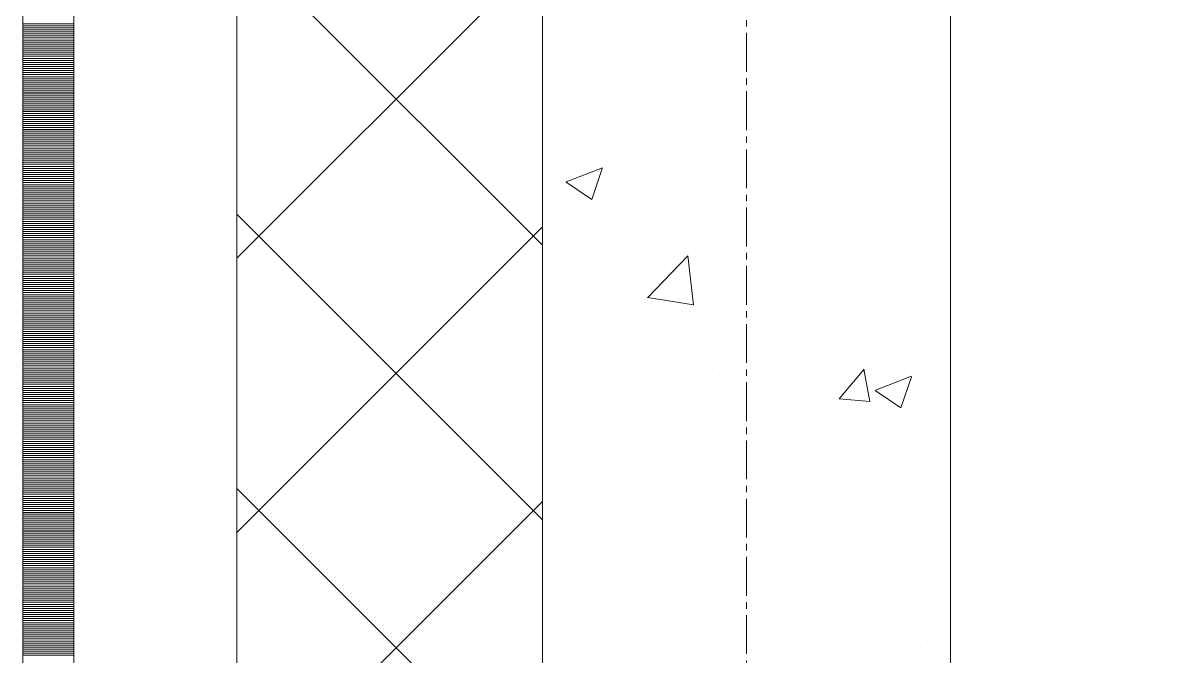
# Model space of a CAD drawing. Header units: millimetres. Extents: x 470010 to 1231400, y -134005 to 421770.
# Drawn here: x 806168 to 806725, y 164334 to 164645 of the extents above; entities that cross this region are included whole.
import ezdxf
from ezdxf.enums import TextEntityAlignment as Align

# ---------------------------------------------------------------- set-up
doc = ezdxf.new("R2010")
doc.units = ezdxf.units.MM
doc.linetypes.add('CENTER2', pattern=[28.575, 19.05, -3.175, 3.175, -3.175])
doc.linetypes.add('DASHED', pattern=[19.05, 12.7, -6.35])
doc.layers.get('Defpoints').update_dxf_attribs({"color": 140})
doc.layers.add('АР_Делит', color=120, linetype='Continuous', lineweight=0, plot=False)
for name, color, linetype, lineweight in [('АР_Стены ПЕНОблок', 52, 'Continuous', 20), ('АР_Тонкая', 254, 'Continuous', 5), ('АР_Утеплитель', 31, 'Continuous', 0), ('АР_Штриховка', 8, 'Continuous', 0)]:
    doc.layers.add(name, color=color, linetype=linetype, lineweight=lineweight)
doc.layers.add('РД_Оси_100', color=7, linetype='Continuous', lineweight=0, true_color=0x525252)
doc.styles.add('style1', font='ARIALN.TTF')

# ---------------------------------------------------------------- blocks, each defined once
blk = doc.blocks.new('СОШ_2200_АР_ОСИ_М100_28.05.24')
at = {"layer": 'АР_Делит', "color": 251, "linetype": 'DASHED', "true_color": 0x636466}
blk.add_lwpolyline([(114955, 135155), (114955, -355), (93595.036, -355), (93595.036, 13855), (94145, 13855), (94145, 68320), (66055, 68320), (66055, 13857.73), (83455, 13857.73), (83455, -355), (45245, -355), (45245, 13145), (44695, 13145), (44695, 26755), (45245, 26755), (45245, 68320), (20455, 68320), (20455, 26755), (27955, 26755), (27955, 13145), (-355, 13145), (-355, 100855)], dxfattribs=at)
at = {"layer": 'РД_Оси_100', "color": 251, "linetype": 'CENTER2', "true_color": 0x636466}
blk.add_line((0, -6155), (0, 139938.679), dxfattribs=at)
blk = doc.blocks.new('A$C9108343f')
at = {"layer": 'АР_Стены ПЕНОблок', "color": 18, "linetype": 'Continuous', "lineweight": 20, "true_color": 0x000000}
for p, q in [((140704.09, 313879.49), (140704.09, 237679.49)), ((140904.09, 237679.49), (140904.09, 313879.49))]:
    blk.add_line(p, q, dxfattribs=at)
at = {"layer": 'АР_Тонкая', "color": 18, "linetype": 'Continuous', "lineweight": 5, "true_color": 0x000000}
for p, q in [((140449.09, 313879.49), (140449.09, 237679.49)), ((140474.09, 313879.49), (140474.09, 237679.49)), ((140474.09, 237679.49), (140474.09, 313879.49)), ((140554.09, 237679.49), (140554.09, 313879.49))]:
    blk.add_line(p, q, dxfattribs=at)
at = {"layer": 'АР_Утеплитель', "color": 18, "linetype": 'Continuous', "lineweight": 0, "true_color": 0x000000}
for p, q in [((140554.09, 313879.49), (140554.09, 237679.49)), ((140704.09, 237679.49), (140704.09, 313879.49))]:
    blk.add_line(p, q, dxfattribs=at)
at = {"layer": 'АР_Штриховка', "color": 18, "linetype": 'Continuous', "lineweight": 0, "true_color": 0x000000}
for p, q in [((140704.09, 264902.48), (140554.09, 265052.48)), ((140554.09, 264896.19), (140704.09, 265046.19)), ((140449.09, 265011.24), (140474.09, 265011.24)), ((140449.09, 265010.24), (140474.09, 265010.24)), ((140449.09, 265009.24), (140474.09, 265009.24)), ((140449.09, 265008.24), (140474.09, 265008.24)), ((140449.09, 265007.24), (140474.09, 265007.24)), ((140449.09, 265006.24), (140474.09, 265006.24)), ((140449.09, 265005.24), (140474.09, 265005.24)), ((140449.09, 265004.24), (140474.09, 265004.24)), ((140783.53, 265005.85), (140783.53, 265005.85)), ((140449.09, 265003.24), (140474.09, 265003.24)), ((140449.09, 265002.24), (140474.09, 265002.24)), ((140449.09, 265001.24), (140474.09, 265001.24)), ((140449.09, 265000.24), (140474.09, 265000.24)), ((140449.09, 264999.24), (140474.09, 264999.24)), ((140449.09, 264998.24), (140474.09, 264998.24)), ((140749.51, 264998.49), (140749.51, 264998.49)), ((140449.09, 264997.24), (140474.09, 264997.24)), ((140449.09, 264996.24), (140474.09, 264996.24)), ((140449.09, 264995.24), (140474.09, 264995.24)), ((140449.09, 264994.24), (140474.09, 264994.24)), ((140449.09, 264993.24), (140474.09, 264993.24)), ((140449.09, 264992.24), (140474.09, 264992.24)), ((140449.09, 264991.24), (140474.09, 264991.24)), ((140449.09, 264990.24), (140474.09, 264990.24)), ((140449.09, 264989.24), (140474.09, 264989.24)), ((140449.09, 264988.24), (140474.09, 264988.24)), ((140449.09, 264987.24), (140474.09, 264987.24)), ((140449.09, 264986.24), (140474.09, 264986.24)), ((140449.09, 264985.24), (140474.09, 264985.24)), ((140449.09, 264984.24), (140474.09, 264984.24)), ((140449.09, 264983.24), (140474.09, 264983.24)), ((140449.09, 264982.24), (140474.09, 264982.24)), ((140449.09, 264981.24), (140474.09, 264981.24)), ((140449.09, 264980.24), (140474.09, 264980.24)), ((140449.09, 264979.24), (140474.09, 264979.24)), ((140449.09, 264978.24), (140474.09, 264978.24)), ((140449.09, 264977.24), (140474.09, 264977.24)), ((140449.09, 264976.24), (140474.09, 264976.24)), ((140801.46, 264979.12), (140801.46, 264979.12)), ((140449.09, 264975.24), (140474.09, 264975.24)), ((140449.09, 264974.24), (140474.09, 264974.24)), ((140449.09, 264973.24), (140474.09, 264973.24)), ((140449.09, 264972.24), (140474.09, 264972.24)), ((140449.09, 264971.24), (140474.09, 264971.24)), ((140449.09, 264970.24), (140474.09, 264970.24)), ((140449.09, 264969.24), (140474.09, 264969.24)), ((140449.09, 264968.24), (140474.09, 264968.24)), ((140449.09, 264967.24), (140474.09, 264967.24)), ((140449.09, 264966.24), (140474.09, 264966.24)), ((140449.09, 264965.24), (140474.09, 264965.24)), ((140773.31, 264967.06), (140773.31, 264967.06)), ((140449.09, 264964.24), (140474.09, 264964.24)), ((140449.09, 264963.24), (140474.09, 264963.24)), ((140449.09, 264962.24), (140474.09, 264962.24)), ((140449.09, 264961.24), (140474.09, 264961.24)), ((140449.09, 264960.24), (140474.09, 264960.24)), ((140449.09, 264959.24), (140474.09, 264959.24)), ((140449.09, 264958.24), (140474.09, 264958.24)), ((140449.09, 264957.24), (140474.09, 264957.24)), ((140449.09, 264956.24), (140474.09, 264956.24)), ((140449.09, 264955.24), (140474.09, 264955.24)), ((140449.09, 264954.24), (140474.09, 264954.24)), ((140449.09, 264953.24), (140474.09, 264953.24)), ((140449.09, 264952.24), (140474.09, 264952.24)), ((140449.09, 264951.24), (140474.09, 264951.24)), ((140449.09, 264950.24), (140474.09, 264950.24)), ((140449.09, 264949.24), (140474.09, 264949.24)), ((140449.09, 264948.24), (140474.09, 264948.24)), ((140449.09, 264947.24), (140474.09, 264947.24)), ((140449.09, 264946.24), (140474.09, 264946.24)), ((140449.09, 264945.24), (140474.09, 264945.24)), ((140449.09, 264944.24), (140474.09, 264944.24)), ((140449.09, 264943.24), (140474.09, 264943.24)), ((140810.37, 264942.72), (140810.37, 264942.72)), ((140449.09, 264942.24), (140474.09, 264942.24)), ((140449.09, 264941.24), (140474.09, 264941.24)), ((140449.09, 264940.24), (140474.09, 264940.24)), ((140449.09, 264939.24), (140474.09, 264939.24)), ((140449.09, 264938.24), (140474.09, 264938.24)), ((140449.09, 264937.24), (140474.09, 264937.24)), ((140715.65, 264933.61), (140733.43, 264940.44)), ((140728.2, 264924.89), (140733.35, 264940.24)), ((140449.09, 264936.24), (140474.09, 264936.24)), ((140449.09, 264935.24), (140474.09, 264935.24)), ((140449.09, 264934.24), (140474.09, 264934.24)), ((140449.09, 264933.24), (140474.09, 264933.24)), ((140449.09, 264932.24), (140474.09, 264932.24)), ((140449.09, 264931.24), (140474.09, 264931.24)), ((140715.56, 264933.42), (140728.19, 264924.89)), ((140449.09, 264930.24), (140474.09, 264930.24)), ((140449.09, 264929.24), (140474.09, 264929.24)), ((140449.09, 264928.24), (140474.09, 264928.24)), ((140449.09, 264927.24), (140474.09, 264927.24)), ((140449.09, 264926.24), (140474.09, 264926.24)), ((140449.09, 264925.24), (140474.09, 264925.24)), ((140449.09, 264924.24), (140474.09, 264924.24)), ((140449.09, 264923.24), (140474.09, 264923.24)), ((140449.09, 264922.24), (140474.09, 264922.24)), ((140449.09, 264921.24), (140474.09, 264921.24)), ((140449.09, 264920.24), (140474.09, 264920.24)), ((140449.09, 264919.24), (140474.09, 264919.24)), ((140449.09, 264918.24), (140474.09, 264918.24)), ((140449.09, 264917.24), (140474.09, 264917.24)), ((140449.09, 264916.24), (140474.09, 264916.24)), ((140449.09, 264915.24), (140474.09, 264915.24)), ((140704.09, 264767.78), (140554.09, 264917.78)), ((140449.09, 264914.24), (140474.09, 264914.24)), ((140449.09, 264913.24), (140474.09, 264913.24)), ((140449.09, 264912.24), (140474.09, 264912.24)), ((140449.09, 264911.24), (140474.09, 264911.24)), ((140449.09, 264910.24), (140474.09, 264910.24)), ((140449.09, 264909.24), (140474.09, 264909.24)), ((140554.09, 264761.49), (140704.09, 264911.49)), ((140449.09, 264908.24), (140474.09, 264908.24)), ((140449.09, 264907.24), (140474.09, 264907.24)), ((140449.09, 264906.24), (140474.09, 264906.24)), ((140449.09, 264905.24), (140474.09, 264905.24)), ((140449.09, 264904.24), (140474.09, 264904.24)), ((140449.09, 264903.24), (140474.09, 264903.24)), ((140449.09, 264902.24), (140474.09, 264902.24)), ((140449.09, 264901.24), (140474.09, 264901.24)), ((140449.09, 264900.24), (140474.09, 264900.24)), ((140449.09, 264899.24), (140474.09, 264899.24)), ((140449.09, 264898.24), (140474.09, 264898.24)), ((140449.09, 264897.24), (140474.09, 264897.24)), ((140449.09, 264896.24), (140474.09, 264896.24)), ((140449.09, 264895.24), (140474.09, 264895.24)), ((140449.09, 264894.24), (140474.09, 264894.24)), ((140449.09, 264893.24), (140474.09, 264893.24)), ((140449.09, 264892.24), (140474.09, 264892.24)), ((140755.55, 264876.76), (140775.33, 264897.38)), ((140778.11, 264873.25), (140775.3, 264897.38)), ((140798.37, 264894.57), (140798.37, 264894.57)), ((140449.09, 264891.24), (140474.09, 264891.24)), ((140449.09, 264890.24), (140474.09, 264890.24)), ((140449.09, 264889.24), (140474.09, 264889.24)), ((140449.09, 264888.24), (140474.09, 264888.24)), ((140449.09, 264887.24), (140474.09, 264887.24)), ((140866.9, 264887.99), (140866.9, 264887.99)), ((140449.09, 264886.24), (140474.09, 264886.24)), ((140449.09, 264885.24), (140474.09, 264885.24)), ((140449.09, 264884.24), (140474.09, 264884.24)), ((140449.09, 264883.24), (140474.09, 264883.24)), ((140449.09, 264882.24), (140474.09, 264882.24)), ((140449.09, 264881.24), (140474.09, 264881.24)), ((140449.09, 264880.24), (140474.09, 264880.24)), ((140449.09, 264879.24), (140474.09, 264879.24)), ((140449.09, 264878.24), (140474.09, 264878.24)), ((140449.09, 264877.24), (140474.09, 264877.24)), ((140449.09, 264876.24), (140474.09, 264876.24)), ((140734.07, 264876.05), (140734.07, 264876.05)), ((140755.52, 264876.81), (140778.11, 264873.3)), ((140449.09, 264875.24), (140474.09, 264875.24)), ((140449.09, 264874.24), (140474.09, 264874.24)), ((140449.09, 264873.24), (140474.09, 264873.24)), ((140449.09, 264872.24), (140474.09, 264872.24)), ((140449.09, 264871.24), (140474.09, 264871.24)), ((140449.09, 264870.24), (140474.09, 264870.24)), ((140869.66, 264870.33), (140869.66, 264870.33)), ((140449.09, 264869.24), (140474.09, 264869.24)), ((140449.09, 264868.24), (140474.09, 264868.24)), ((140449.09, 264867.24), (140474.09, 264867.24)), ((140449.09, 264866.24), (140474.09, 264866.24)), ((140449.09, 264865.24), (140474.09, 264865.24)), ((140706.49, 264866.88), (140706.49, 264866.88)), ((140449.09, 264864.24), (140474.09, 264864.24)), ((140449.09, 264863.24), (140474.09, 264863.24)), ((140449.09, 264862.24), (140474.09, 264862.24)), ((140449.09, 264861.24), (140474.09, 264861.24)), ((140449.09, 264860.24), (140474.09, 264860.24)), ((140449.09, 264859.24), (140474.09, 264859.24)), ((140449.09, 264858.24), (140474.09, 264858.24)), ((140449.09, 264857.24), (140474.09, 264857.24)), ((140449.09, 264856.24), (140474.09, 264856.24)), ((140449.09, 264855.24), (140474.09, 264855.24)), ((140449.09, 264854.24), (140474.09, 264854.24)), ((140449.09, 264853.24), (140474.09, 264853.24)), ((140449.09, 264852.24), (140474.09, 264852.24)), ((140449.09, 264851.24), (140474.09, 264851.24)), ((140449.09, 264850.24), (140474.09, 264850.24)), ((140449.09, 264849.24), (140474.09, 264849.24)), ((140449.09, 264848.24), (140474.09, 264848.24)), ((140449.09, 264847.24), (140474.09, 264847.24)), ((140449.09, 264846.24), (140474.09, 264846.24)), ((140449.09, 264845.24), (140474.09, 264845.24)), ((140449.09, 264844.24), (140474.09, 264844.24)), ((140449.09, 264843.24), (140474.09, 264843.24)), ((140449.09, 264842.24), (140474.09, 264842.24)), ((140449.09, 264841.24), (140474.09, 264841.24)), ((140449.09, 264840.24), (140474.09, 264840.24)), ((140449.09, 264839.24), (140474.09, 264839.24)), ((140449.09, 264838.24), (140474.09, 264838.24)), ((140449.09, 264837.24), (140474.09, 264837.24)), ((140787.63, 264841.94), (140787.63, 264841.94)), ((140849.53, 264827.12), (140861.77, 264841.71)), ((140864.52, 264825.75), (140861.59, 264841.67)), ((140867.26, 264831.35), (140885.05, 264838.17)), ((140879.81, 264822.63), (140884.96, 264837.98)), ((140449.09, 264836.24), (140474.09, 264836.24)), ((140449.09, 264835.24), (140474.09, 264835.24)), ((140449.09, 264834.24), (140474.09, 264834.24)), ((140449.09, 264833.24), (140474.09, 264833.24)), ((140449.09, 264832.24), (140474.09, 264832.24)), ((140449.09, 264831.24), (140474.09, 264831.24)), ((140867.17, 264831.15), (140879.81, 264822.63)), ((140449.09, 264830.24), (140474.09, 264830.24)), ((140449.09, 264829.24), (140474.09, 264829.24)), ((140449.09, 264828.24), (140474.09, 264828.24)), ((140449.09, 264827.24), (140474.09, 264827.24)), ((140449.09, 264826.24), (140474.09, 264826.24)), ((140759.25, 264828.41), (140759.25, 264828.41)), ((140849.53, 264827.11), (140864.71, 264825.78)), ((140449.09, 264825.24), (140474.09, 264825.24)), ((140449.09, 264824.24), (140474.09, 264824.24)), ((140449.09, 264823.24), (140474.09, 264823.24)), ((140449.09, 264822.24), (140474.09, 264822.24)), ((140449.09, 264821.24), (140474.09, 264821.24)), ((140449.09, 264820.24), (140474.09, 264820.24)), ((140449.09, 264819.24), (140474.09, 264819.24)), ((140449.09, 264818.24), (140474.09, 264818.24)), ((140449.09, 264817.24), (140474.09, 264817.24)), ((140449.09, 264816.24), (140474.09, 264816.24)), ((140449.09, 264815.24), (140474.09, 264815.24)), ((140449.09, 264814.24), (140474.09, 264814.24)), ((140449.09, 264813.24), (140474.09, 264813.24)), ((140449.09, 264812.24), (140474.09, 264812.24)), ((140449.09, 264811.24), (140474.09, 264811.24)), ((140449.09, 264810.24), (140474.09, 264810.24)), ((140449.09, 264809.24), (140474.09, 264809.24)), ((140795.28, 264810.01), (140795.28, 264810.01)), ((140449.09, 264808.24), (140474.09, 264808.24)), ((140449.09, 264807.24), (140474.09, 264807.24)), ((140449.09, 264806.24), (140474.09, 264806.24)), ((140449.09, 264805.24), (140474.09, 264805.24)), ((140449.09, 264804.24), (140474.09, 264804.24)), ((140449.09, 264803.24), (140474.09, 264803.24)), ((140449.09, 264802.24), (140474.09, 264802.24)), ((140449.09, 264801.24), (140474.09, 264801.24)), ((140449.09, 264800.24), (140474.09, 264800.24)), ((140449.09, 264799.24), (140474.09, 264799.24)), ((140449.09, 264798.24), (140474.09, 264798.24)), ((140449.09, 264797.24), (140474.09, 264797.24)), ((140449.09, 264796.24), (140474.09, 264796.24)), ((140449.09, 264795.24), (140474.09, 264795.24)), ((140449.09, 264794.24), (140474.09, 264794.24)), ((140449.09, 264793.24), (140474.09, 264793.24)), ((140449.09, 264792.24), (140474.09, 264792.24)), ((140863.67, 264796.18), (140863.67, 264796.18)), ((140449.09, 264791.24), (140474.09, 264791.24)), ((140449.09, 264790.24), (140474.09, 264790.24)), ((140449.09, 264789.24), (140474.09, 264789.24)), ((140449.09, 264788.24), (140474.09, 264788.24)), ((140449.09, 264787.24), (140474.09, 264787.24)), ((140800.08, 264787.81), (140800.08, 264787.81)), ((140449.09, 264786.24), (140474.09, 264786.24)), ((140449.09, 264785.24), (140474.09, 264785.24)), ((140449.09, 264784.24), (140474.09, 264784.24)), ((140449.09, 264783.24), (140474.09, 264783.24)), ((140449.09, 264782.24), (140474.09, 264782.24)), ((140449.09, 264781.24), (140474.09, 264781.24)), ((140704.09, 264633.07), (140554.09, 264783.07)), ((140449.09, 264780.24), (140474.09, 264780.24)), ((140449.09, 264779.24), (140474.09, 264779.24)), ((140449.09, 264778.24), (140474.09, 264778.24)), ((140449.09, 264777.24), (140474.09, 264777.24)), ((140449.09, 264776.24), (140474.09, 264776.24)), ((140449.09, 264775.24), (140474.09, 264775.24)), ((140554.09, 264626.79), (140704.09, 264776.79)), ((140449.09, 264774.24), (140474.09, 264774.24)), ((140449.09, 264773.24), (140474.09, 264773.24)), ((140449.09, 264772.24), (140474.09, 264772.24)), ((140449.09, 264771.24), (140474.09, 264771.24)), ((140449.09, 264770.24), (140474.09, 264770.24)), ((140449.09, 264769.24), (140474.09, 264769.24)), ((140449.09, 264768.24), (140474.09, 264768.24)), ((140449.09, 264767.24), (140474.09, 264767.24)), ((140449.09, 264766.24), (140474.09, 264766.24)), ((140449.09, 264765.24), (140474.09, 264765.24)), ((140449.09, 264764.24), (140474.09, 264764.24)), ((140449.09, 264763.24), (140474.09, 264763.24)), ((140449.09, 264762.24), (140474.09, 264762.24)), ((140449.09, 264761.24), (140474.09, 264761.24)), ((140449.09, 264760.24), (140474.09, 264760.24)), ((140449.09, 264759.24), (140474.09, 264759.24)), ((140449.09, 264758.24), (140474.09, 264758.24)), ((140449.09, 264757.24), (140474.09, 264757.24)), ((140449.09, 264756.24), (140474.09, 264756.24)), ((140449.09, 264755.24), (140474.09, 264755.24)), ((140449.09, 264754.24), (140474.09, 264754.24)), ((140449.09, 264753.24), (140474.09, 264753.24)), ((140449.09, 264752.24), (140474.09, 264752.24)), ((140449.09, 264751.24), (140474.09, 264751.24)), ((140449.09, 264750.24), (140474.09, 264750.24)), ((140449.09, 264749.24), (140474.09, 264749.24)), ((140449.09, 264748.24), (140474.09, 264748.24)), ((140449.09, 264747.24), (140474.09, 264747.24)), ((140449.09, 264746.24), (140474.09, 264746.24)), ((140449.09, 264745.24), (140474.09, 264745.24)), ((140449.09, 264744.24), (140474.09, 264744.24)), ((140449.09, 264743.24), (140474.09, 264743.24)), ((140449.09, 264742.24), (140474.09, 264742.24)), ((140449.09, 264741.24), (140474.09, 264741.24)), ((140449.09, 264740.24), (140474.09, 264740.24)), ((140449.09, 264739.24), (140474.09, 264739.24)), ((140449.09, 264738.24), (140474.09, 264738.24)), ((140449.09, 264737.24), (140474.09, 264737.24)), ((140449.09, 264736.24), (140474.09, 264736.24)), ((140819.13, 264741.21), (140819.13, 264741.21)), ((140449.09, 264735.24), (140474.09, 264735.24)), ((140449.09, 264734.24), (140474.09, 264734.24)), ((140449.09, 264733.24), (140474.09, 264733.24)), ((140449.09, 264732.24), (140474.09, 264732.24)), ((140449.09, 264731.24), (140474.09, 264731.24)), ((140449.09, 264730.24), (140474.09, 264730.24)), ((140449.09, 264729.24), (140474.09, 264729.24)), ((140449.09, 264728.24), (140474.09, 264728.24)), ((140449.09, 264727.24), (140474.09, 264727.24)), ((140449.09, 264726.24), (140474.09, 264726.24)), ((140449.09, 264725.24), (140474.09, 264725.24)), ((140792.19, 264725.46), (140792.19, 264725.46)), ((140449.09, 264724.24), (140474.09, 264724.24)), ((140449.09, 264723.24), (140474.09, 264723.24)), ((140449.09, 264722.24), (140474.09, 264722.24)), ((140449.09, 264721.24), (140474.09, 264721.24)), ((140449.09, 264720.24), (140474.09, 264720.24)), ((140449.09, 264719.24), (140474.09, 264719.24)), ((140449.09, 264718.24), (140474.09, 264718.24)), ((140449.09, 264717.24), (140474.09, 264717.24)), ((140449.09, 264716.24), (140474.09, 264716.24)), ((140449.09, 264715.24), (140474.09, 264715.24)), ((140449.09, 264714.24), (140474.09, 264714.24)), ((140449.09, 264713.24), (140474.09, 264713.24)), ((140449.09, 264712.24), (140474.09, 264712.24)), ((140449.09, 264711.24), (140474.09, 264711.24)), ((140449.09, 264710.24), (140474.09, 264710.24)), ((140449.09, 264709.24), (140474.09, 264709.24)), ((140449.09, 264708.24), (140474.09, 264708.24)), ((140893.05, 264708.67), (140893.05, 264708.67)), ((140449.09, 264707.24), (140474.09, 264707.24)), ((140449.09, 264706.24), (140474.09, 264706.24)), ((140449.09, 264705.24), (140474.09, 264705.24)), ((140449.09, 264704.24), (140474.09, 264704.24)), ((140449.09, 264703.24), (140474.09, 264703.24)), ((140449.09, 264702.24), (140474.09, 264702.24)), ((140449.09, 264701.24), (140474.09, 264701.24)), ((140896.89, 264702.28), (140896.89, 264702.28))]:
    blk.add_line(p, q, dxfattribs=at)
at = {"layer": 'РД_Оси_100'}
blk.add_blockref('СОШ_2200_АР_ОСИ_М100_28.05.24', (140804.09, 223079.49), dxfattribs=at)
at = {"layer": 'Defpoints', "color": 18, "true_color": 0x000000, "style": 'style1'}
for p in [(143949.34, 316089.12), (143974.98, 281639.5), (143890.4, 273244.71), (143839.99, 264276.81), (143967.75, 254892.38), (12251.96, 104178.14), (12382.58, 96023.14)]:
    blk.add_attdef('АР-ПОМЕЩЕНИЕ:НАИМЕНОВАНИЕ', text='', height=100, dxfattribs=at).set_placement(p, align=Align.MIDDLE)
at = {"layer": 'Defpoints', "color": 18, "true_color": 0x000000, "style": 'style1', "flags": 8}
for p in [(143951.3, 279099.09), (143848.34, 269251.11), (143875.33, 260094.25), (144049.74, 250824.7), (163419.28, 238153.36), (155897.46, 237965.97), (183037.2, 237965.97), (143342.94, 237876.19)]:
    blk.add_attdef('АР-ПОМЕЩЕНИЕ:НАИМЕНОВАНИЕ', text='', height=100, dxfattribs=at).set_placement(p, align=Align.MIDDLE)

msp = doc.modelspace()

# ---------------------------------------------------------------- linework, layer by layer
at = {"layer": 'АР_Стены ПЕНОблок', "color": 18, "linetype": 'Continuous', "lineweight": 20, "true_color": 0x000000}
for p, q in [((806422.706, 213513.251), (806422.706, 137313.251)), ((806622.706, 137313.251), (806622.706, 213513.251))]:
    msp.add_line(p, q, dxfattribs=at)
at = {"layer": 'АР_Тонкая', "color": 18, "linetype": 'Continuous', "lineweight": 5, "true_color": 0x000000}
for p, q in [((806167.706, 213513.251), (806167.706, 137313.251)), ((806192.706, 213513.251), (806192.706, 137313.251)), ((806192.706, 137313.251), (806192.706, 213513.251)), ((806272.706, 137313.251), (806272.706, 213513.251))]:
    msp.add_line(p, q, dxfattribs=at)
at = {"layer": 'АР_Утеплитель', "color": 18, "linetype": 'Continuous', "lineweight": 0, "true_color": 0x000000}
for p, q in [((806272.706, 213513.251), (806272.706, 137313.251)), ((806422.706, 137313.251), (806422.706, 213513.251))]:
    msp.add_line(p, q, dxfattribs=at)
at = {"layer": 'АР_Штриховка', "color": 18, "linetype": 'Continuous', "lineweight": 0, "true_color": 0x000000}
for p, q in [((806422.706, 164536.238), (806272.706, 164686.238)), ((806272.706, 164529.951), (806422.706, 164679.951)), ((806167.706, 164645), (806192.706, 164645)), ((806167.706, 164644), (806192.706, 164644)), ((806167.706, 164643), (806192.706, 164643)), ((806167.706, 164642), (806192.706, 164642)), ((806167.706, 164641), (806192.706, 164641)), ((806167.706, 164640), (806192.706, 164640)), ((806167.706, 164639), (806192.706, 164639)), ((806167.706, 164638), (806192.706, 164638)), ((806167.706, 164637), (806192.706, 164637)), ((806167.706, 164636), (806192.706, 164636)), ((806167.706, 164635), (806192.706, 164635)), ((806167.706, 164634), (806192.706, 164634)), ((806167.706, 164633), (806192.706, 164633)), ((806167.706, 164632), (806192.706, 164632)), ((806167.706, 164631), (806192.706, 164631)), ((806167.706, 164630), (806192.706, 164630)), ((806167.706, 164629), (806192.706, 164629)), ((806167.706, 164628), (806192.706, 164628)), ((806167.706, 164627), (806192.706, 164627)), ((806167.706, 164626), (806192.706, 164626)), ((806167.706, 164625), (806192.706, 164625)), ((806167.706, 164624), (806192.706, 164624)), ((806167.706, 164623), (806192.706, 164623)), ((806167.706, 164622), (806192.706, 164622)), ((806167.706, 164621), (806192.706, 164621)), ((806167.706, 164620), (806192.706, 164620)), ((806167.706, 164619), (806192.706, 164619)), ((806167.706, 164618), (806192.706, 164618)), ((806167.706, 164617), (806192.706, 164617)), ((806167.706, 164616), (806192.706, 164616)), ((806167.706, 164615), (806192.706, 164615)), ((806167.706, 164614), (806192.706, 164614)), ((806167.706, 164613), (806192.706, 164613)), ((806167.706, 164612), (806192.706, 164612)), ((806167.706, 164611), (806192.706, 164611)), ((806167.706, 164610), (806192.706, 164610)), ((806167.706, 164609), (806192.706, 164609)), ((806167.706, 164608), (806192.706, 164608)), ((806167.706, 164607), (806192.706, 164607)), ((806167.706, 164606), (806192.706, 164606)), ((806167.706, 164605), (806192.706, 164605)), ((806167.706, 164604), (806192.706, 164604)), ((806167.706, 164603), (806192.706, 164603)), ((806167.706, 164602), (806192.706, 164602)), ((806167.706, 164601), (806192.706, 164601)), ((806167.706, 164600), (806192.706, 164600)), ((806167.706, 164599), (806192.706, 164599)), ((806167.706, 164598), (806192.706, 164598)), ((806167.706, 164597), (806192.706, 164597)), ((806167.706, 164596), (806192.706, 164596)), ((806167.706, 164595), (806192.706, 164595)), ((806167.706, 164594), (806192.706, 164594)), ((806167.706, 164593), (806192.706, 164593)), ((806167.706, 164592), (806192.706, 164592)), ((806167.706, 164591), (806192.706, 164591)), ((806167.706, 164590), (806192.706, 164590)), ((806167.706, 164589), (806192.706, 164589)), ((806167.706, 164588), (806192.706, 164588)), ((806167.706, 164587), (806192.706, 164587)), ((806167.706, 164586), (806192.706, 164586)), ((806167.706, 164585), (806192.706, 164585)), ((806167.706, 164584), (806192.706, 164584)), ((806167.706, 164583), (806192.706, 164583)), ((806167.706, 164582), (806192.706, 164582)), ((806167.706, 164581), (806192.706, 164581)), ((806167.706, 164580), (806192.706, 164580)), ((806167.706, 164579), (806192.706, 164579)), ((806167.706, 164578), (806192.706, 164578)), ((806167.706, 164577), (806192.706, 164577)), ((806167.706, 164576), (806192.706, 164576)), ((806167.706, 164575), (806192.706, 164575)), ((806167.706, 164574), (806192.706, 164574)), ((806434.259, 164567.369), (806452.043, 164574.196)), ((806446.813, 164558.651), (806451.963, 164574)), ((806167.706, 164573), (806192.706, 164573)), ((806167.706, 164572), (806192.706, 164572)), ((806167.706, 164571), (806192.706, 164571)), ((806167.706, 164570), (806192.706, 164570)), ((806167.706, 164569), (806192.706, 164569)), ((806167.706, 164568), (806192.706, 164568)), ((806167.706, 164567), (806192.706, 164567)), ((806167.706, 164566), (806192.706, 164566)), ((806167.706, 164565), (806192.706, 164565)), ((806167.706, 164564), (806192.706, 164564)), ((806167.706, 164563), (806192.706, 164563)), ((806167.706, 164562), (806192.706, 164562)), ((806434.17, 164567.175), (806446.805, 164558.653)), ((806167.706, 164561), (806192.706, 164561)), ((806167.706, 164560), (806192.706, 164560)), ((806167.706, 164559), (806192.706, 164559)), ((806167.706, 164558), (806192.706, 164558)), ((806167.706, 164557), (806192.706, 164557)), ((806167.706, 164556), (806192.706, 164556)), ((806167.706, 164555), (806192.706, 164555)), ((806167.706, 164554), (806192.706, 164554)), ((806167.706, 164553), (806192.706, 164553)), ((806167.706, 164552), (806192.706, 164552)), ((806167.706, 164551), (806192.706, 164551)), ((806422.706, 164401.534), (806272.706, 164551.534)), ((806167.706, 164550), (806192.706, 164550)), ((806167.706, 164549), (806192.706, 164549)), ((806167.706, 164548), (806192.706, 164548)), ((806167.706, 164547), (806192.706, 164547)), ((806167.706, 164546), (806192.706, 164546)), ((806272.706, 164395.247), (806422.706, 164545.247)), ((806167.706, 164545), (806192.706, 164545)), ((806167.706, 164544), (806192.706, 164544)), ((806167.706, 164543), (806192.706, 164543)), ((806167.706, 164542), (806192.706, 164542)), ((806167.706, 164541), (806192.706, 164541)), ((806167.706, 164540), (806192.706, 164540)), ((806167.706, 164539), (806192.706, 164539)), ((806167.706, 164538), (806192.706, 164538)), ((806167.706, 164537), (806192.706, 164537)), ((806167.706, 164536), (806192.706, 164536)), ((806167.706, 164535), (806192.706, 164535)), ((806167.706, 164534), (806192.706, 164534)), ((806167.706, 164533), (806192.706, 164533)), ((806167.706, 164532), (806192.706, 164532)), ((806167.706, 164531), (806192.706, 164531)), ((806167.706, 164530), (806192.706, 164530)), ((806167.706, 164529), (806192.706, 164529)), ((806474.159, 164510.519), (806493.942, 164531.138)), ((806496.719, 164507.012), (806493.913, 164531.134)), ((806167.706, 164528), (806192.706, 164528)), ((806167.706, 164527), (806192.706, 164527)), ((806167.706, 164526), (806192.706, 164526)), ((806167.706, 164525), (806192.706, 164525)), ((806167.706, 164524), (806192.706, 164524)), ((806167.706, 164523), (806192.706, 164523)), ((806167.706, 164522), (806192.706, 164522)), ((806167.706, 164521), (806192.706, 164521)), ((806167.706, 164520), (806192.706, 164520)), ((806167.706, 164519), (806192.706, 164519)), ((806167.706, 164518), (806192.706, 164518)), ((806167.706, 164517), (806192.706, 164517)), ((806167.706, 164516), (806192.706, 164516)), ((806167.706, 164515), (806192.706, 164515)), ((806167.706, 164514), (806192.706, 164514)), ((806167.706, 164513), (806192.706, 164513)), ((806167.706, 164512), (806192.706, 164512)), ((806167.706, 164511), (806192.706, 164511)), ((806167.706, 164510), (806192.706, 164510)), ((806167.706, 164509), (806192.706, 164509)), ((806167.706, 164508), (806192.706, 164508)), ((806167.706, 164507), (806192.706, 164507)), ((806474.137, 164510.566), (806496.727, 164507.062)), ((806167.706, 164506), (806192.706, 164506)), ((806167.706, 164505), (806192.706, 164505)), ((806167.706, 164504), (806192.706, 164504)), ((806167.706, 164503), (806192.706, 164503)), ((806167.706, 164502), (806192.706, 164502)), ((806167.706, 164501), (806192.706, 164501)), ((806167.706, 164500), (806192.706, 164500)), ((806167.706, 164499), (806192.706, 164499)), ((806167.706, 164498), (806192.706, 164498)), ((806167.706, 164497), (806192.706, 164497)), ((806167.706, 164496), (806192.706, 164496)), ((806167.706, 164495), (806192.706, 164495)), ((806167.706, 164494), (806192.706, 164494)), ((806167.706, 164493), (806192.706, 164493)), ((806167.706, 164492), (806192.706, 164492)), ((806167.706, 164491), (806192.706, 164491)), ((806167.706, 164490), (806192.706, 164490)), ((806167.706, 164489), (806192.706, 164489)), ((806167.706, 164488), (806192.706, 164488)), ((806167.706, 164487), (806192.706, 164487)), ((806167.706, 164486), (806192.706, 164486)), ((806167.706, 164485), (806192.706, 164485)), ((806167.706, 164484), (806192.706, 164484)), ((806167.706, 164483), (806192.706, 164483)), ((806167.706, 164482), (806192.706, 164482)), ((806167.706, 164481), (806192.706, 164481)), ((806167.706, 164480), (806192.706, 164480)), ((806167.706, 164479), (806192.706, 164479)), ((806167.706, 164478), (806192.706, 164478)), ((806167.706, 164477), (806192.706, 164477)), ((806167.706, 164476), (806192.706, 164476)), ((806167.706, 164475), (806192.706, 164475)), ((806167.706, 164474), (806192.706, 164474)), ((806167.706, 164473), (806192.706, 164473)), ((806568.142, 164460.877), (806580.387, 164475.47)), ((806583.135, 164459.504), (806580.198, 164475.425)), ((806167.706, 164472), (806192.706, 164472)), ((806167.706, 164471), (806192.706, 164471)), ((806167.706, 164470), (806192.706, 164470)), ((806167.706, 164469), (806192.706, 164469)), ((806167.706, 164468), (806192.706, 164468)), ((806585.873, 164465.104), (806603.658, 164471.931)), ((806598.427, 164456.386), (806603.577, 164471.735)), ((806167.706, 164467), (806192.706, 164467)), ((806167.706, 164466), (806192.706, 164466)), ((806167.706, 164465), (806192.706, 164465)), ((806167.706, 164464), (806192.706, 164464)), ((806167.706, 164463), (806192.706, 164463)), ((806167.706, 164462), (806192.706, 164462)), ((806585.785, 164464.91), (806598.419, 164456.388)), ((806167.706, 164461), (806192.706, 164461)), ((806167.706, 164460), (806192.706, 164460)), ((806167.706, 164459), (806192.706, 164459)), ((806167.706, 164458), (806192.706, 164458)), ((806167.706, 164457), (806192.706, 164457)), ((806568.141, 164460.867), (806583.323, 164459.539)), ((806167.706, 164456), (806192.706, 164456)), ((806167.706, 164455), (806192.706, 164455)), ((806167.706, 164454), (806192.706, 164454)), ((806167.706, 164453), (806192.706, 164453)), ((806167.706, 164452), (806192.706, 164452)), ((806167.706, 164451), (806192.706, 164451)), ((806167.706, 164450), (806192.706, 164450)), ((806167.706, 164449), (806192.706, 164449)), ((806167.706, 164448), (806192.706, 164448)), ((806167.706, 164447), (806192.706, 164447)), ((806167.706, 164446), (806192.706, 164446)), ((806167.706, 164445), (806192.706, 164445)), ((806167.706, 164444), (806192.706, 164444)), ((806167.706, 164443), (806192.706, 164443)), ((806167.706, 164442), (806192.706, 164442)), ((806167.706, 164441), (806192.706, 164441)), ((806167.706, 164440), (806192.706, 164440)), ((806167.706, 164439), (806192.706, 164439)), ((806167.706, 164438), (806192.706, 164438)), ((806167.706, 164437), (806192.706, 164437)), ((806167.706, 164436), (806192.706, 164436)), ((806167.706, 164435), (806192.706, 164435)), ((806167.706, 164434), (806192.706, 164434)), ((806167.706, 164433), (806192.706, 164433)), ((806167.706, 164432), (806192.706, 164432)), ((806167.706, 164431), (806192.706, 164431)), ((806167.706, 164430), (806192.706, 164430)), ((806167.706, 164429), (806192.706, 164429)), ((806167.706, 164428), (806192.706, 164428)), ((806167.706, 164427), (806192.706, 164427)), ((806167.706, 164426), (806192.706, 164426)), ((806167.706, 164425), (806192.706, 164425)), ((806167.706, 164424), (806192.706, 164424)), ((806167.706, 164423), (806192.706, 164423)), ((806167.706, 164422), (806192.706, 164422)), ((806167.706, 164421), (806192.706, 164421)), ((806167.706, 164420), (806192.706, 164420)), ((806167.706, 164419), (806192.706, 164419)), ((806167.706, 164418), (806192.706, 164418)), ((806167.706, 164417), (806192.706, 164417)), ((806167.706, 164416), (806192.706, 164416)), ((806167.706, 164415), (806192.706, 164415)), ((806167.706, 164414), (806192.706, 164414)), ((806167.706, 164413), (806192.706, 164413)), ((806167.706, 164412), (806192.706, 164412)), ((806422.706, 164266.83), (806272.706, 164416.83)), ((806167.706, 164411), (806192.706, 164411)), ((806167.706, 164410), (806192.706, 164410)), ((806167.706, 164409), (806192.706, 164409)), ((806167.706, 164408), (806192.706, 164408)), ((806167.706, 164407), (806192.706, 164407)), ((806167.706, 164406), (806192.706, 164406)), ((806272.706, 164260.544), (806422.706, 164410.544)), ((806167.706, 164405), (806192.706, 164405)), ((806167.706, 164404), (806192.706, 164404)), ((806167.706, 164403), (806192.706, 164403)), ((806167.706, 164402), (806192.706, 164402)), ((806167.706, 164401), (806192.706, 164401)), ((806167.706, 164400), (806192.706, 164400)), ((806167.706, 164399), (806192.706, 164399)), ((806167.706, 164398), (806192.706, 164398)), ((806167.706, 164397), (806192.706, 164397)), ((806167.706, 164396), (806192.706, 164396)), ((806167.706, 164395), (806192.706, 164395)), ((806167.706, 164394), (806192.706, 164394)), ((806167.706, 164393), (806192.706, 164393)), ((806167.706, 164392), (806192.706, 164392)), ((806167.706, 164391), (806192.706, 164391)), ((806167.706, 164390), (806192.706, 164390)), ((806167.706, 164389), (806192.706, 164389)), ((806167.706, 164388), (806192.706, 164388)), ((806167.706, 164387), (806192.706, 164387)), ((806167.706, 164386), (806192.706, 164386)), ((806167.706, 164385), (806192.706, 164385)), ((806167.706, 164384), (806192.706, 164384)), ((806167.706, 164383), (806192.706, 164383)), ((806167.706, 164382), (806192.706, 164382)), ((806167.706, 164381), (806192.706, 164381)), ((806167.706, 164380), (806192.706, 164380)), ((806167.706, 164379), (806192.706, 164379)), ((806167.706, 164378), (806192.706, 164378)), ((806167.706, 164377), (806192.706, 164377)), ((806167.706, 164376), (806192.706, 164376)), ((806167.706, 164375), (806192.706, 164375)), ((806167.706, 164374), (806192.706, 164374)), ((806167.706, 164373), (806192.706, 164373)), ((806167.706, 164372), (806192.706, 164372)), ((806167.706, 164371), (806192.706, 164371)), ((806167.706, 164370), (806192.706, 164370)), ((806167.706, 164369), (806192.706, 164369)), ((806167.706, 164368), (806192.706, 164368)), ((806167.706, 164367), (806192.706, 164367)), ((806167.706, 164366), (806192.706, 164366)), ((806167.706, 164365), (806192.706, 164365)), ((806167.706, 164364), (806192.706, 164364)), ((806167.706, 164363), (806192.706, 164363)), ((806167.706, 164362), (806192.706, 164362)), ((806167.706, 164361), (806192.706, 164361)), ((806167.706, 164360), (806192.706, 164360)), ((806167.706, 164359), (806192.706, 164359)), ((806167.706, 164358), (806192.706, 164358)), ((806167.706, 164357), (806192.706, 164357)), ((806167.706, 164356), (806192.706, 164356)), ((806167.706, 164355), (806192.706, 164355)), ((806167.706, 164354), (806192.706, 164354)), ((806167.706, 164353), (806192.706, 164353)), ((806167.706, 164352), (806192.706, 164352)), ((806167.706, 164351), (806192.706, 164351)), ((806167.706, 164350), (806192.706, 164350)), ((806167.706, 164349), (806192.706, 164349)), ((806167.706, 164348), (806192.706, 164348)), ((806167.706, 164347), (806192.706, 164347)), ((806167.706, 164346), (806192.706, 164346)), ((806167.706, 164345), (806192.706, 164345)), ((806167.706, 164344), (806192.706, 164344)), ((806167.706, 164343), (806192.706, 164343)), ((806167.706, 164342), (806192.706, 164342)), ((806167.706, 164341), (806192.706, 164341)), ((806167.706, 164340), (806192.706, 164340)), ((806167.706, 164339), (806192.706, 164339)), ((806167.706, 164338), (806192.706, 164338)), ((806167.706, 164337), (806192.706, 164337)), ((806167.706, 164336), (806192.706, 164336)), ((806167.706, 164335), (806192.706, 164335))]:
    msp.add_line(p, q, dxfattribs=at)

# ---------------------------------------------------------------- block references
msp.add_blockref('A$C9108343f', (665718.612, -100366.242))
at = {"layer": 'РД_Оси_100'}
msp.add_blockref('СОШ_2200_АР_ОСИ_М100_28.05.24', (806522.706, 122713.251), dxfattribs=at)

doc.saveas('drawing.dxf')
